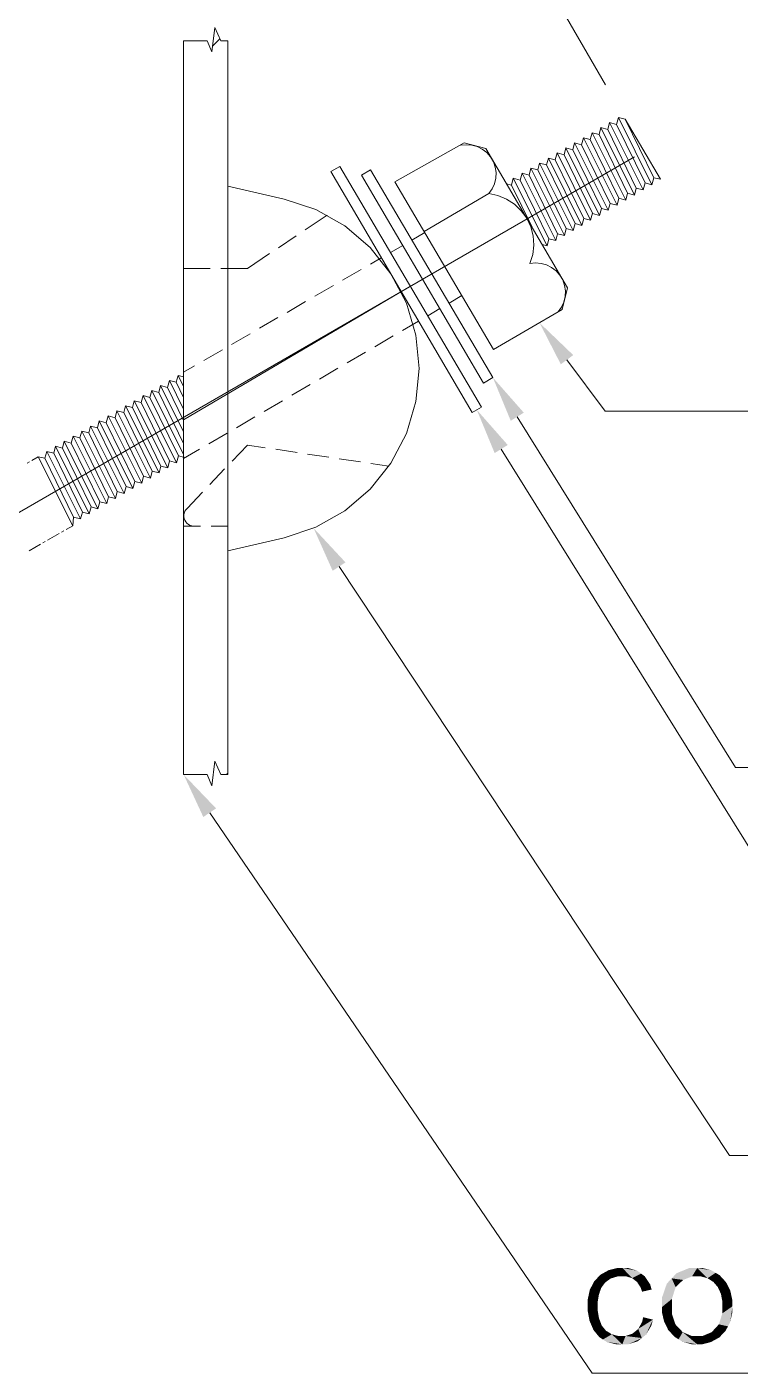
# Model space of a CAD drawing. Header units: millimetres. Extents: x 2 to 579, y 1 to 405.
# Drawn here: x 254.91 to 263.25, y 108.77 to 124.52 of the extents above; entities that cross this region are included whole.
import ezdxf

# ---------------------------------------------------------------- set-up
doc = ezdxf.new("R2010")
doc.units = ezdxf.units.MM
doc.linetypes.add('XKITLINE00', pattern=[0])
doc.layers.add('LinkedObject', color=7, linetype='Continuous', lineweight=0)

# ---------------------------------------------------------------- blocks, each defined once
blk = doc.blocks.new('*A4')
at = {"layer": 'LinkedObject'}
for color, points in [(6, [(261.299, 120.683), (261.154, 120.575), (260.904, 121.062)]), (6, [(260.721, 120.009), (260.568, 119.914), (260.359, 120.42)]), (6, [(260.533, 119.631), (260.38, 119.536), (260.171, 120.042)]), (6, [(258.635, 118.257), (258.485, 118.158), (258.262, 118.658)]), (6, [(257.121, 115.378), (256.972, 115.277), (256.742, 115.773)]), (7, [(261.713, 109.973), (261.823, 109.901), (261.666, 109.947)]), (7, [(261.818, 109.999), (261.823, 109.901), (261.713, 109.973)]), (7, [(261.875, 109.999), (261.823, 109.901), (261.818, 109.999)]), (7, [(261.823, 109.901), (261.875, 109.999), (261.873, 109.901)]), (7, [(261.875, 109.999), (261.916, 109.901), (261.873, 109.901)]), (7, [(262.049, 109.966), (261.875, 109.999), (261.94, 109.999)]), (7, [(262.093, 109.933), (261.875, 109.999), (262.049, 109.966)]), (7, [(261.988, 109.88), (261.875, 109.999), (262.093, 109.933)]), (7, [(261.916, 109.901), (261.875, 109.999), (261.988, 109.88)]), (7, [(262.658, 109.999), (262.451, 109.877), (262.509, 109.938)]), (7, [(262.75, 109.999), (262.451, 109.877), (262.658, 109.999)]), (7, [(262.689, 109.9), (262.451, 109.877), (262.75, 109.999)]), (7, [(262.689, 109.9), (262.75, 109.999), (262.75, 109.9)]), (7, [(262.75, 109.999), (262.793, 109.9), (262.75, 109.9)]), (7, [(262.917, 109.97), (262.75, 109.999), (262.809, 109.999)]), (7, [(262.965, 109.942), (262.75, 109.999), (262.917, 109.97)]), (7, [(262.87, 109.879), (262.75, 109.999), (262.965, 109.942)]), (7, [(262.793, 109.9), (262.75, 109.999), (262.87, 109.879)]), (7, [(261.545, 109.844), (261.673, 109.829), (261.519, 109.794)]), (7, [(261.519, 109.794), (261.673, 109.829), (261.626, 109.765)]), (7, [(261.618, 109.92), (261.673, 109.829), (261.545, 109.844)]), (7, [(261.666, 109.947), (261.673, 109.829), (261.618, 109.92)]), (7, [(261.666, 109.947), (261.823, 109.901), (261.74, 109.877)]), (7, [(261.673, 109.829), (261.666, 109.947), (261.706, 109.853)]), (7, [(261.706, 109.853), (261.666, 109.947), (261.74, 109.877)]), (7, [(261.988, 109.88), (262.093, 109.933), (262.016, 109.858)]), (7, [(262.093, 109.933), (262.045, 109.836), (262.016, 109.858)]), (7, [(262.045, 109.836), (262.093, 109.933), (262.089, 109.768)]), (7, [(262.089, 109.768), (262.093, 109.933), (262.216, 109.747)]), (7, [(262.199, 109.807), (262.093, 109.933), (262.137, 109.9)]), (7, [(262.216, 109.747), (262.093, 109.933), (262.199, 109.807)]), (7, [(262.451, 109.877), (262.336, 109.541), (262.394, 109.816)]), (7, [(262.497, 109.775), (262.336, 109.541), (262.451, 109.877)]), (7, [(262.394, 109.816), (262.336, 109.541), (262.336, 109.648)]), (7, [(262.585, 109.859), (262.451, 109.877), (262.689, 109.9)]), (7, [(262.451, 109.877), (262.585, 109.859), (262.541, 109.817)]), (7, [(262.497, 109.775), (262.451, 109.877), (262.541, 109.817)]), (7, [(262.87, 109.879), (262.965, 109.942), (262.904, 109.857)]), (7, [(262.965, 109.942), (262.939, 109.835), (262.904, 109.857)]), (7, [(262.939, 109.835), (262.965, 109.942), (262.991, 109.774)]), (7, [(263.086, 109.833), (262.965, 109.942), (263.013, 109.913)]), (7, [(263.112, 109.782), (262.965, 109.942), (263.086, 109.833)]), (7, [(262.991, 109.774), (262.965, 109.942), (263.112, 109.782)]), (7, [(261.599, 109.685), (261.468, 109.626), (261.493, 109.744)]), (7, [(261.585, 109.602), (261.468, 109.626), (261.599, 109.685)]), (7, [(261.612, 109.725), (261.493, 109.744), (261.519, 109.794)]), (7, [(261.599, 109.685), (261.493, 109.744), (261.612, 109.725)]), (7, [(261.612, 109.725), (261.519, 109.794), (261.626, 109.765)]), (7, [(262.089, 109.768), (262.216, 109.747), (262.104, 109.721)]), (7, [(262.453, 109.636), (262.336, 109.541), (262.497, 109.775)]), (7, [(262.991, 109.774), (263.112, 109.782), (263.009, 109.735)]), (7, [(263.112, 109.782), (263.027, 109.696), (263.009, 109.735)]), (7, [(263.027, 109.696), (263.112, 109.782), (263.044, 109.604)]), (7, [(263.044, 109.604), (263.112, 109.782), (263.162, 109.615)]), (7, [(263.162, 109.615), (263.112, 109.782), (263.137, 109.731)]), (7, [(261.468, 109.626), (261.585, 109.602), (261.468, 109.558)]), (7, [(261.468, 109.558), (261.585, 109.602), (261.585, 109.559)]), (7, [(261.585, 109.559), (261.468, 109.497), (261.468, 109.558)]), (7, [(261.585, 109.504), (261.468, 109.497), (261.585, 109.559)]), (7, [(261.585, 109.504), (261.513, 109.327), (261.468, 109.497)]), (7, [(261.468, 109.497), (261.513, 109.327), (261.49, 109.381)]), (7, [(261.601, 109.408), (261.513, 109.327), (261.585, 109.504)]), (7, [(262.336, 109.541), (262.453, 109.636), (262.453, 109.539)]), (7, [(262.336, 109.541), (262.453, 109.461), (262.336, 109.484)]), (7, [(262.453, 109.461), (262.336, 109.541), (262.453, 109.539)]), (7, [(263.003, 109.339), (263.162, 109.551), (263.109, 109.316)]), (7, [(263.044, 109.468), (263.162, 109.551), (263.003, 109.339)]), (7, [(263.044, 109.551), (263.162, 109.615), (263.162, 109.551)]), (7, [(263.044, 109.604), (263.162, 109.615), (263.044, 109.551)]), (7, [(263.162, 109.551), (263.044, 109.468), (263.044, 109.551)]), (7, [(263.109, 109.316), (263.162, 109.551), (263.135, 109.367)]), (7, [(263.135, 109.367), (263.162, 109.551), (263.162, 109.485)]), (7, [(261.513, 109.327), (261.601, 109.408), (261.617, 109.367)]), (7, [(261.633, 109.325), (261.513, 109.327), (261.617, 109.367)]), (7, [(262.06, 109.286), (262.231, 109.394), (262.101, 109.179)]), (7, [(262.105, 109.368), (262.231, 109.394), (262.06, 109.286)]), (7, [(262.101, 109.179), (262.231, 109.394), (262.148, 109.216)]), (7, [(262.231, 109.394), (262.105, 109.368), (262.117, 109.423)]), (7, [(262.148, 109.216), (262.231, 109.394), (262.213, 109.324)]), (7, [(262.336, 109.484), (262.453, 109.461), (262.361, 109.376)]), (7, [(262.361, 109.376), (262.453, 109.461), (262.385, 109.325)]), (7, [(262.385, 109.325), (262.453, 109.461), (262.495, 109.338)]), (7, [(262.495, 109.338), (262.483, 109.194), (262.385, 109.325)]), (7, [(262.538, 109.293), (262.483, 109.194), (262.495, 109.338)]), (7, [(263.109, 109.316), (262.961, 109.294), (263.003, 109.339)]), (7, [(261.513, 109.327), (261.646, 109.162), (261.536, 109.273)]), (7, [(261.633, 109.325), (261.646, 109.162), (261.513, 109.327)]), (7, [(261.536, 109.273), (261.646, 109.162), (261.603, 109.191)]), (7, [(261.683, 109.264), (261.646, 109.162), (261.633, 109.325)]), (7, [(261.646, 109.162), (261.683, 109.264), (261.717, 109.244)]), (7, [(261.751, 109.223), (261.646, 109.162), (261.717, 109.244)]), (7, [(261.751, 109.223), (261.873, 109.105), (261.646, 109.162)]), (7, [(261.824, 109.203), (261.873, 109.105), (261.751, 109.223)]), (7, [(261.873, 109.105), (261.824, 109.203), (261.864, 109.203)]), (7, [(261.912, 109.203), (261.873, 109.105), (261.864, 109.203)]), (7, [(261.912, 109.203), (262.101, 109.179), (261.873, 109.105)]), (7, [(261.993, 109.231), (262.101, 109.179), (261.912, 109.203)]), (7, [(262.101, 109.179), (261.993, 109.231), (262.026, 109.258)]), (7, [(262.06, 109.286), (262.101, 109.179), (262.026, 109.258)]), (7, [(262.385, 109.325), (262.483, 109.194), (262.41, 109.274)]), (7, [(262.483, 109.194), (262.538, 109.293), (262.531, 109.164)]), (7, [(262.531, 109.164), (262.538, 109.293), (262.58, 109.248)]), (7, [(262.58, 109.248), (262.749, 109.105), (262.531, 109.164)]), (7, [(262.685, 109.203), (262.749, 109.105), (262.58, 109.248)]), (7, [(262.749, 109.105), (262.685, 109.203), (262.748, 109.203)]), (7, [(262.813, 109.203), (262.749, 109.105), (262.748, 109.203)]), (7, [(262.749, 109.105), (262.813, 109.203), (262.805, 109.105)]), (7, [(262.805, 109.105), (262.813, 109.203), (262.91, 109.132)]), (7, [(262.959, 109.159), (262.813, 109.203), (262.919, 109.248)]), (7, [(262.91, 109.132), (262.813, 109.203), (262.959, 109.159)]), (7, [(262.961, 109.294), (263.007, 109.185), (262.919, 109.248)]), (7, [(262.919, 109.248), (263.007, 109.185), (262.959, 109.159)]), (7, [(263.082, 109.264), (262.961, 109.294), (263.109, 109.316)]), (7, [(263.007, 109.185), (262.961, 109.294), (263.082, 109.264)]), (7, [(261.646, 109.162), (261.873, 109.105), (261.69, 109.134)]), (7, [(261.69, 109.134), (261.873, 109.105), (261.803, 109.105)]), (7, [(261.873, 109.105), (262.101, 109.179), (261.941, 109.105)]), (7, [(261.941, 109.105), (262.101, 109.179), (262.055, 109.142)]), (7, [(262.531, 109.164), (262.749, 109.105), (262.579, 109.135)]), (7, [(262.579, 109.135), (262.749, 109.105), (262.688, 109.105)])]:
    blk.add_hatch(color=color, dxfattribs=at).paths.add_polyline_path(points, flags=17)
at = {"layer": 'LinkedObject', "color": 6, "linetype": 'XKITLINE00', "lineweight": 0}
for p, q in [((261.677, 123.847), (257.321, 131.384)), ((247.195, 114.437), (262.016, 123.004)), ((261.226, 120.629), (261.674, 120.027)), ((260.644, 119.962), (263.197, 115.858)), ((261.674, 120.027), (270.209, 120.027)), ((260.457, 119.583), (264.067, 113.778)), ((258.56, 118.207), (263.126, 111.314)), ((263.197, 115.858), (272.999, 115.858)), ((257.047, 115.327), (261.521, 108.769)), ((263.126, 111.314), (275.623, 111.314)), ((261.521, 108.769), (276.034, 108.769))]:
    blk.add_line(p, q, dxfattribs=at)
at = {"layer": 'LinkedObject', "color": 7, "linetype": 'XKITLINE00', "lineweight": 0}
for p, q in [((257.106, 124.518), (257.073, 124.231)), ((257.176, 124.362), (257.106, 124.518)), ((256.742, 115.773), (256.742, 124.362)), ((256.742, 124.362), (257.016, 124.362)), ((257.073, 124.231), (257.016, 124.362)), ((257.166, 124.385), (257.081, 124.3)), ((257.176, 124.362), (257.26, 124.362)), ((257.26, 124.362), (257.26, 115.773)), ((262.128, 123.068), (262.128, 123.068)), ((257.26, 122.661), (257.918, 122.509)), ((258.288, 122.386), (257.918, 122.509)), ((258.627, 122.194), (258.288, 122.386)), ((258.924, 121.941), (258.627, 122.194)), ((259.167, 121.635), (258.924, 121.941)), ((259.347, 121.289), (259.167, 121.635)), ((259.458, 120.916), (259.347, 121.289)), ((259.495, 120.527), (259.458, 120.916)), ((259.458, 120.139), (259.495, 120.527)), ((259.347, 119.765), (259.458, 120.139)), ((259.167, 119.419), (259.347, 119.765)), ((258.924, 119.114), (259.167, 119.419)), ((258.627, 118.861), (258.924, 119.114)), ((258.288, 118.669), (258.627, 118.861)), ((257.918, 118.545), (258.288, 118.669)), ((257.26, 118.393), (257.918, 118.545))]:
    blk.add_line(p, q, dxfattribs=at)
at = {"layer": 'LinkedObject', "color": 1, "linetype": 'XKITLINE00', "lineweight": 0}
for p, q in [((261.703, 123.323), (261.725, 123.404)), ((261.725, 123.404), (261.806, 123.382)), ((262.118, 122.616), (261.725, 123.404)), ((261.806, 123.382), (261.827, 123.463)), ((261.806, 123.382), (262.139, 122.697)), ((261.827, 123.463), (261.908, 123.442)), ((262.22, 122.676), (261.827, 123.463)), ((261.908, 123.442), (262.241, 122.757)), ((261.908, 123.442), (262.32, 122.74)), ((261.396, 123.145), (261.418, 123.226)), ((261.812, 122.437), (261.418, 123.226)), ((261.418, 123.226), (261.499, 123.205)), ((261.499, 123.205), (261.52, 123.285)), ((261.499, 123.205), (261.833, 122.518)), ((261.914, 122.497), (261.52, 123.285)), ((261.52, 123.285), (261.601, 123.264)), ((261.601, 123.264), (261.622, 123.345)), ((261.601, 123.264), (261.935, 122.578)), ((261.622, 123.345), (261.703, 123.323)), ((262.016, 122.556), (261.622, 123.345)), ((261.703, 123.323), (262.037, 122.637)), ((261.089, 122.968), (261.11, 123.048)), ((261.503, 122.261), (261.11, 123.048)), ((261.11, 123.048), (261.192, 123.027)), ((261.192, 123.027), (261.213, 123.108)), ((261.213, 123.108), (261.294, 123.086)), ((261.607, 122.317), (261.213, 123.108)), ((261.294, 123.086), (261.315, 123.167)), ((261.294, 123.086), (261.629, 122.398)), ((261.709, 122.377), (261.315, 123.167)), ((261.315, 123.167), (261.396, 123.145)), ((261.396, 123.145), (261.731, 122.458)), ((258.463, 122.83), (258.568, 122.891)), ((258.568, 122.891), (260.226, 120.075)), ((260.884, 122.849), (260.906, 122.93)), ((261.299, 122.141), (260.906, 122.93)), ((260.906, 122.93), (260.987, 122.908)), ((260.987, 122.908), (261.008, 122.989)), ((260.987, 122.908), (261.32, 122.222)), ((261.401, 122.201), (261.008, 122.989)), ((261.008, 122.989), (261.089, 122.968)), ((261.089, 122.968), (261.422, 122.282)), ((261.192, 123.027), (261.524, 122.342)), ((260.116, 120.009), (258.463, 122.83)), ((260.577, 122.671), (260.598, 122.752)), ((260.993, 121.962), (260.598, 122.752)), ((260.598, 122.752), (260.68, 122.731)), ((260.68, 122.731), (260.701, 122.811)), ((260.68, 122.731), (261.014, 122.043)), ((261.095, 122.022), (260.701, 122.811)), ((260.701, 122.811), (260.782, 122.79)), ((260.782, 122.79), (260.803, 122.87)), ((260.782, 122.79), (261.116, 122.103)), ((261.197, 122.082), (260.803, 122.87)), ((260.803, 122.87), (260.884, 122.849)), ((260.884, 122.849), (261.218, 122.163)), ((262.22, 122.676), (262.241, 122.757)), ((262.32, 122.74), (262.241, 122.757)), ((260.519, 122.687), (260.577, 122.671)), ((260.577, 122.671), (260.817, 122.178)), ((261.914, 122.497), (261.935, 122.578)), ((261.935, 122.578), (262.016, 122.556)), ((262.016, 122.556), (262.037, 122.637)), ((262.037, 122.637), (262.118, 122.616)), ((262.118, 122.616), (262.139, 122.697)), ((262.139, 122.697), (262.22, 122.676)), ((261.709, 122.377), (261.731, 122.458)), ((261.731, 122.458), (261.812, 122.437)), ((261.812, 122.437), (261.833, 122.518)), ((261.833, 122.518), (261.914, 122.497)), ((258.422, 122.32), (258.163, 122.148)), ((261.401, 122.201), (261.422, 122.282)), ((261.422, 122.282), (261.503, 122.261)), ((261.503, 122.261), (261.524, 122.342)), ((261.526, 122.338), (261.607, 122.317)), ((261.607, 122.317), (261.629, 122.398)), ((261.629, 122.398), (261.709, 122.377)), ((261.095, 122.022), (261.116, 122.103)), ((261.116, 122.103), (261.197, 122.082)), ((261.197, 122.082), (261.218, 122.163)), ((261.218, 122.163), (261.299, 122.141)), ((261.299, 122.141), (261.32, 122.222)), ((261.32, 122.222), (261.401, 122.201)), ((258.059, 122.078), (257.851, 121.94)), ((260.935, 121.977), (260.993, 121.962)), ((260.993, 121.962), (261.014, 122.043)), ((261.014, 122.043), (261.095, 122.022)), ((257.747, 121.871), (257.488, 121.698)), ((257.053, 121.698), (256.742, 121.698)), ((257.488, 121.698), (257.178, 121.698)), ((256.553, 120.305), (256.575, 120.386)), ((256.575, 120.386), (256.656, 120.365)), ((256.742, 120.05), (256.575, 120.386)), ((256.656, 120.365), (256.677, 120.445)), ((256.677, 120.445), (256.742, 120.428)), ((256.742, 120.314), (256.677, 120.445)), ((256.246, 120.127), (256.267, 120.208)), ((256.267, 120.208), (256.348, 120.187)), ((256.659, 119.423), (256.267, 120.208)), ((256.348, 120.187), (256.37, 120.267)), ((256.37, 120.267), (256.451, 120.246)), ((256.742, 119.521), (256.37, 120.267)), ((256.451, 120.246), (256.472, 120.327)), ((256.451, 120.246), (256.742, 119.647)), ((256.472, 120.327), (256.553, 120.305)), ((256.742, 119.786), (256.472, 120.327)), ((256.553, 120.305), (256.742, 119.917)), ((256.656, 120.365), (256.742, 120.187)), ((256.041, 120.009), (256.063, 120.09)), ((256.063, 120.09), (256.144, 120.068)), ((256.455, 119.303), (256.063, 120.09)), ((256.144, 120.068), (256.165, 120.149)), ((256.144, 120.068), (256.476, 119.384)), ((256.165, 120.149), (256.246, 120.127)), ((256.557, 119.363), (256.165, 120.149)), ((256.246, 120.127), (256.578, 119.444)), ((256.348, 120.187), (256.68, 119.504)), ((260.116, 120.009), (260.226, 120.075)), ((255.734, 119.831), (255.755, 119.912)), ((255.755, 119.912), (255.836, 119.89)), ((256.149, 119.123), (255.755, 119.912)), ((255.836, 119.89), (255.858, 119.971)), ((255.858, 119.971), (255.939, 119.95)), ((256.251, 119.183), (255.858, 119.971)), ((255.939, 119.95), (255.96, 120.03)), ((255.939, 119.95), (256.272, 119.264)), ((255.96, 120.03), (256.041, 120.009)), ((256.353, 119.243), (255.96, 120.03)), ((256.041, 120.009), (256.374, 119.324)), ((255.529, 119.713), (255.551, 119.793)), ((255.551, 119.793), (255.632, 119.772)), ((255.945, 119.004), (255.551, 119.793)), ((255.632, 119.772), (255.653, 119.852)), ((255.632, 119.772), (255.966, 119.085)), ((255.653, 119.852), (255.734, 119.831)), ((256.047, 119.064), (255.653, 119.852)), ((255.734, 119.831), (256.068, 119.145)), ((255.836, 119.89), (256.17, 119.204)), ((255.222, 119.535), (255.243, 119.615)), ((255.243, 119.615), (255.325, 119.594)), ((255.638, 118.824), (255.243, 119.615)), ((255.325, 119.594), (255.346, 119.675)), ((255.325, 119.594), (255.659, 118.905)), ((255.346, 119.675), (255.427, 119.653)), ((255.74, 118.884), (255.346, 119.675)), ((255.427, 119.653), (255.448, 119.734)), ((255.427, 119.653), (255.762, 118.965)), ((255.448, 119.734), (255.529, 119.713)), ((255.842, 118.944), (255.448, 119.734)), ((255.529, 119.713), (255.864, 119.025)), ((257.308, 119.44), (257.488, 119.629)), ((257.697, 119.598), (257.488, 119.629)), ((258.068, 119.543), (257.82, 119.58)), ((255.041, 119.492), (255.12, 119.475)), ((255.445, 118.686), (255.041, 119.492)), ((255.12, 119.475), (255.141, 119.556)), ((255.12, 119.475), (255.455, 118.786)), ((255.141, 119.556), (255.222, 119.535)), ((255.536, 118.765), (255.141, 119.556)), ((255.222, 119.535), (255.557, 118.846)), ((256.557, 119.363), (256.578, 119.444)), ((256.578, 119.444), (256.659, 119.423)), ((256.659, 119.423), (256.68, 119.504)), ((256.68, 119.504), (256.742, 119.487)), ((256.747, 119.489), (256.742, 119.485)), ((258.439, 119.487), (258.191, 119.524)), ((258.809, 119.432), (258.562, 119.469)), ((256.251, 119.183), (256.272, 119.264)), ((256.272, 119.264), (256.353, 119.243)), ((256.353, 119.243), (256.374, 119.324)), ((256.374, 119.324), (256.455, 119.303)), ((256.455, 119.303), (256.476, 119.384)), ((256.476, 119.384), (256.557, 119.363)), ((257.049, 119.169), (257.221, 119.35)), ((259.142, 119.382), (258.933, 119.413)), ((256.047, 119.064), (256.068, 119.145)), ((256.068, 119.145), (256.149, 119.123)), ((256.149, 119.123), (256.17, 119.204)), ((256.17, 119.204), (256.251, 119.183)), ((255.74, 118.884), (255.762, 118.965)), ((255.762, 118.965), (255.842, 118.944)), ((255.842, 118.944), (255.864, 119.025)), ((255.864, 119.025), (255.945, 119.004)), ((255.945, 119.004), (255.966, 119.085)), ((255.966, 119.085), (256.047, 119.064)), ((256.782, 118.889), (256.963, 119.078)), ((255.536, 118.765), (255.557, 118.846)), ((255.557, 118.846), (255.638, 118.824)), ((255.638, 118.824), (255.659, 118.905)), ((255.659, 118.905), (255.74, 118.884)), ((256.747, 118.834), (256.743, 118.813)), ((256.743, 118.813), (256.743, 118.791)), ((256.743, 118.791), (256.747, 118.769)), ((256.755, 118.855), (256.747, 118.834)), ((256.767, 118.873), (256.755, 118.855)), ((256.782, 118.889), (256.767, 118.873)), ((255.445, 118.686), (255.455, 118.786)), ((255.455, 118.786), (255.536, 118.765)), ((256.939, 118.682), (256.742, 118.682)), ((256.747, 118.769), (256.754, 118.749)), ((256.754, 118.749), (256.766, 118.73)), ((256.766, 118.73), (256.781, 118.714)), ((256.781, 118.714), (256.798, 118.7)), ((256.798, 118.7), (256.818, 118.69)), ((256.818, 118.69), (256.839, 118.684)), ((256.839, 118.684), (256.861, 118.682)), ((257.26, 118.682), (257.064, 118.682))]:
    blk.add_line(p, q, dxfattribs=at)
at = {"layer": 'LinkedObject', "color": 3, "linetype": 'XKITLINE00', "lineweight": 0}
for p, q in [((260.022, 123.165), (259.214, 122.709)), ((260.046, 123.145), (259.98, 123.138)), ((260.277, 123.099), (260.022, 123.165)), ((260.112, 123.14), (260.046, 123.145)), ((260.176, 123.123), (260.112, 123.14)), ((260.235, 123.093), (260.176, 123.123)), ((260.288, 123.053), (260.235, 123.093)), ((261.233, 121.468), (260.277, 123.099)), ((260.332, 123.003), (260.288, 123.053)), ((260.365, 122.946), (260.332, 123.003)), ((260.387, 122.883), (260.365, 122.946)), ((260.378, 122.687), (260.393, 122.752)), ((260.397, 122.818), (260.387, 122.883)), ((260.393, 122.752), (260.397, 122.818)), ((259.214, 122.709), (260.368, 120.749)), ((260.311, 122.574), (259.554, 122.131)), ((260.311, 122.574), (260.35, 122.627)), ((260.419, 122.551), (260.311, 122.574)), ((260.35, 122.627), (260.378, 122.687)), ((260.52, 122.509), (260.419, 122.551)), ((260.613, 122.449), (260.52, 122.509)), ((260.692, 122.373), (260.613, 122.449)), ((260.756, 122.284), (260.692, 122.373)), ((260.803, 122.184), (260.756, 122.284)), ((260.83, 122.078), (260.803, 122.184)), ((260.825, 121.859), (260.838, 121.968)), ((260.838, 121.968), (260.83, 122.078)), ((260.791, 121.754), (260.825, 121.859)), ((260.857, 121.761), (260.791, 121.754)), ((260.923, 121.756), (260.857, 121.761)), ((260.987, 121.739), (260.923, 121.756)), ((261.046, 121.709), (260.987, 121.739)), ((261.099, 121.669), (261.046, 121.709)), ((261.143, 121.619), (261.099, 121.669)), ((261.176, 121.562), (261.143, 121.619)), ((261.198, 121.499), (261.176, 121.562)), ((261.208, 121.434), (261.198, 121.499)), ((261.233, 121.468), (261.168, 121.216)), ((261.189, 121.303), (261.204, 121.368)), ((261.204, 121.368), (261.208, 121.434)), ((261.168, 121.216), (260.368, 120.749)), ((261.122, 121.19), (261.161, 121.243)), ((261.161, 121.243), (261.189, 121.303))]:
    blk.add_line(p, q, dxfattribs=at)
at = {"layer": 'LinkedObject', "color": 2, "linetype": 'XKITLINE00', "lineweight": 0}
for p, q in [((258.823, 122.788), (258.928, 122.85)), ((260.249, 120.355), (258.823, 122.788)), ((258.928, 122.85), (260.359, 120.42)), ((260.249, 120.355), (260.359, 120.42))]:
    blk.add_line(p, q, dxfattribs=at)
at = {"layer": 'LinkedObject', "color": 4, "linetype": 'XKITLINE00', "lineweight": 0}
for p, q in [((259.563, 122.116), (259.412, 122.028)), ((259.305, 121.966), (259.161, 121.883)), ((259.054, 121.821), (258.926, 121.747)), ((258.818, 121.684), (258.601, 121.559)), ((256.742, 119.927), (259.394, 121.489)), ((258.493, 121.496), (258.277, 121.371)), ((259.847, 121.29), (259.997, 121.379)), ((258.169, 121.309), (257.952, 121.183)), ((259.597, 121.144), (259.738, 121.227)), ((257.844, 121.121), (257.628, 120.996)), ((259.302, 120.971), (259.488, 121.08)), ((257.52, 120.933), (257.303, 120.808)), ((258.978, 120.781), (259.194, 120.908)), ((257.195, 120.745), (256.979, 120.62)), ((258.654, 120.592), (258.87, 120.718)), ((256.87, 120.557), (256.742, 120.483)), ((258.331, 120.402), (258.547, 120.529)), ((258.007, 120.213), (258.223, 120.339)), ((257.684, 120.023), (257.9, 120.149)), ((257.36, 119.833), (257.576, 119.96)), ((257.037, 119.644), (257.252, 119.77)), ((256.742, 119.471), (256.929, 119.581))]:
    blk.add_line(p, q, dxfattribs=at)
at = {"layer": 'LinkedObject', "color": 9, "linetype": 'XKITLINE00', "lineweight": 0}
for p, q in [((254.911, 119.417), (254.938, 119.432)), ((254.965, 119.448), (255.041, 119.492)), ((255.367, 118.64), (255.445, 118.686)), ((255.096, 118.484), (255.123, 118.5)), ((255.15, 118.515), (255.285, 118.593)), ((255.312, 118.609), (255.339, 118.625)), ((254.934, 118.39), (255.069, 118.468)), ((257.106, 115.93), (257.073, 115.643)), ((257.177, 115.773), (257.106, 115.93)), ((257.016, 115.773), (256.742, 115.773)), ((257.073, 115.643), (257.016, 115.774)), ((257.26, 115.773), (257.177, 115.773)), ((257.26, 115.791), (257.243, 115.773))]:
    blk.add_line(p, q, dxfattribs=at)

msp = doc.modelspace()

# ---------------------------------------------------------------- block references
at = {"lineweight": 0}
msp.add_blockref('*A4', (0, 0), dxfattribs=at)

doc.saveas('drawing.dxf')
